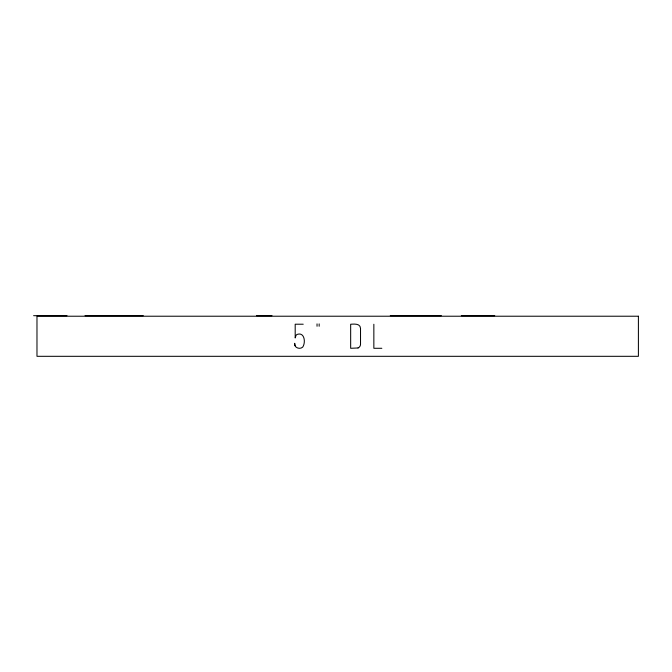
<?xml version="1.0" encoding="UTF-8"?>
<svg xmlns="http://www.w3.org/2000/svg" width="672" height="672" viewBox="0 0 672 672"><rect width="100%" height="100%" fill="white"/><g stroke="black" fill="none" stroke-linecap="round" stroke-linejoin="round"><path stroke-width="1.01" d="M33.6 315.689L67.015 315.689M85.008 315.689L143.279 315.689M256.444 315.689L272.009 315.689M390.272 315.689L441.37 315.689M461.328 315.689L494.743 315.689M303.215 324.215L295.193 324.215L295.193 337.957L296.058 335.252L297.116 334.412C304.651 331.724 305.852 342.594 302.711 347.113C299.779 349.852 293.908 347.676 294.689 343.308L294.991 345.761M381.839 348.289L373.85 348.289L373.85 324.248M319.15 323.887L319.15 326.256M317.041 323.887L317.041 326.256M358.033 347.97L350.666 348.289L350.666 324.248C354.119 324.022 360.31 323.35 360.528 328.364L360.528 344.173A4.099 4.099 0 0 1 358.033 347.97M638.4 316.218L36.977 316.218L36.977 356.311L638.4 356.311L638.4 316.218"/></g></svg>
